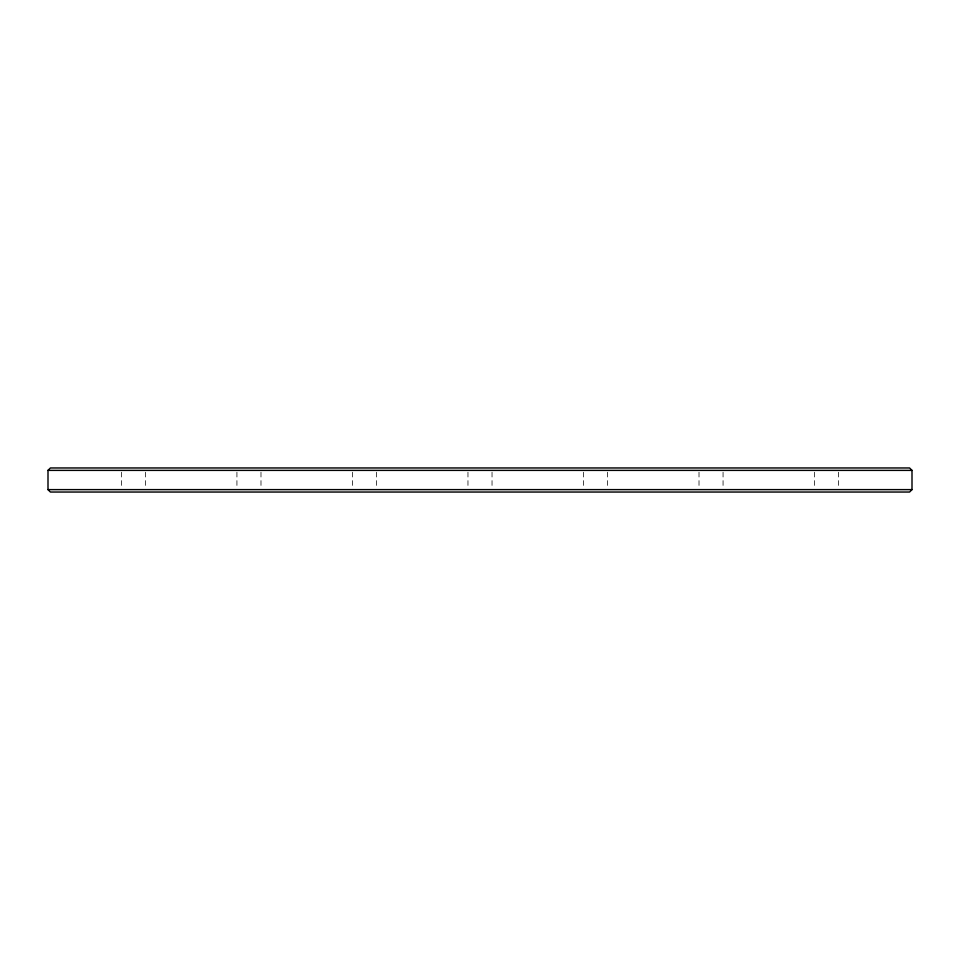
<?xml version="1.0" encoding="UTF-8"?>
<svg xmlns="http://www.w3.org/2000/svg" width="960" height="960" viewBox="0 0 960 960"><rect width="100%" height="100%" fill="white"/><g stroke="black" fill="none" stroke-linecap="round" stroke-linejoin="round"><path stroke-width="0.72" stroke-dasharray="4.8 3.6" d="M838.596 472.212L838.596 487.788M814.524 472.212L814.524 487.788M723.06 472.212L723.06 487.788M699.012 472.212L699.012 487.788M607.536 472.212L607.536 487.788M583.5 472.212L583.5 487.788M492.036 472.212L492.036 487.788M467.964 472.212L467.964 487.788M376.512 472.212L376.512 487.788M352.44 472.212L352.44 487.788M260.988 472.212L260.988 487.788M236.928 472.212L236.928 487.788M145.476 472.212L145.476 487.788M121.404 472.212L121.404 487.788"/><path stroke-width="1.44" d="M48 470.376L50.412 467.964L909.588 467.964L912 470.376L912 489.624L909.588 492.036L50.412 492.036L48 489.624L48 470.376L912 470.376M48 489.624L912 489.624"/></g></svg>
